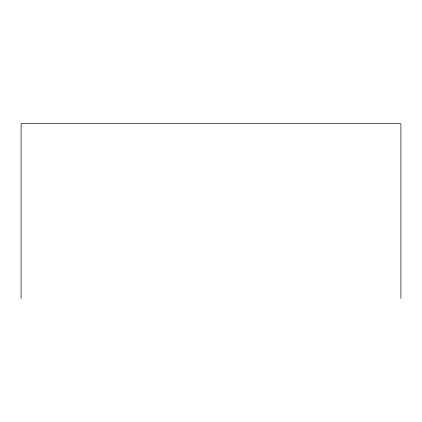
<?xml version="1.0" encoding="UTF-8"?>
<svg xmlns="http://www.w3.org/2000/svg" width="422" height="422" viewBox="0 0 422 422"><rect width="100%" height="100%" fill="white"/><g stroke="black" fill="none" stroke-linecap="round" stroke-linejoin="round"><path stroke-width="0.63" d="M400.9 298.317L400.9 123.683L21.1 123.683L21.1 298.317"/></g></svg>
